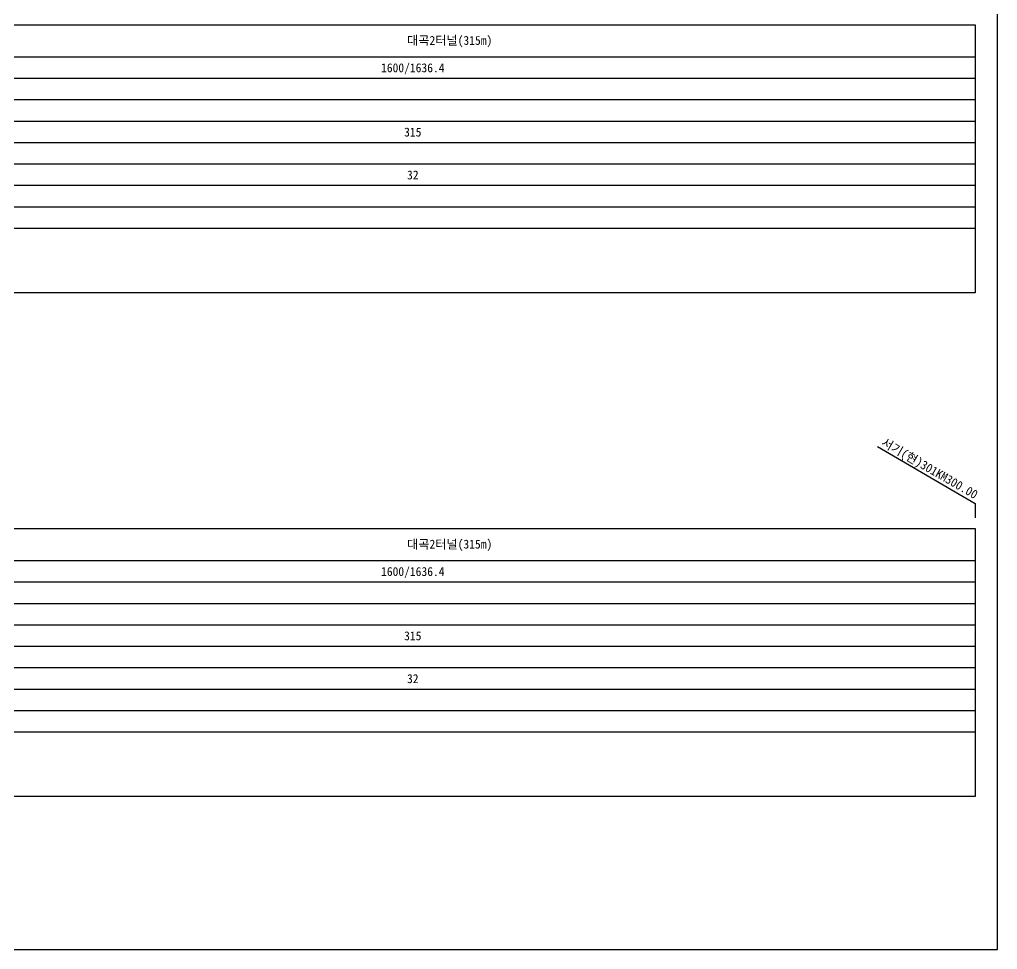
# Model space of a CAD drawing. Header units: millimetres. Extents: x 1510 to 2306, y 1103 to 1807.
# Drawn here: x 2032.1 to 2305.9, y 1103.1 to 1363.4 of the extents above; entities that cross this region are included whole.
import ezdxf
from ezdxf.enums import TextEntityAlignment as Align

# ---------------------------------------------------------------- set-up
doc = ezdxf.new("R2010")
doc.units = ezdxf.units.MM
doc.header["$LTSCALE"] = 10
doc.header["$MEASUREMENT"] = 0
for name, color, linetype in [('TT-TABL-LIN1', 4, 'Continuous'), ('TT-TABL-LIN2', 1, 'Continuous'), ('TT-TABL-TEX2', 3, 'Continuous'), ('TZ-LEAL', 1, 'Continuous'), ('TZ-LEAT', 3, 'Continuous')]:
    doc.layers.add(name, color=color, linetype=linetype)
doc.layers.add('TX-PAPR', color=2, linetype='Continuous', plot=False)
doc.styles.get("Standard").update_dxf_attribs({"font": 'GulimChe.ttf'})

# ---------------------------------------------------------------- blocks, each defined once
blk = doc.blocks.new('JD-경부고속하선표_190503')
at = {"layer": 'TT-TABL-LIN1'}
blk.add_lwpolyline([(2, 114), (785.58, 114), (785.58, 39), (2, 39)], close=True, dxfattribs=at)
at = {"layer": 'TT-TABL-LIN2'}
for points in [[(785.58, 105), (9.33, 105)], [(785.58, 99), (9.33, 99)], [(785.58, 93), (9.33, 93)], [(785.58, 87), (9.33, 87)], [(785.58, 81), (38.33, 81)], [(785.58, 75), (9.33, 75)], [(785.58, 69), (9.33, 69)], [(785.58, 63), (9.33, 63)], [(785.58, 57), (9.33, 57)]]:
    blk.add_lwpolyline(points, dxfattribs=at)
blk = doc.blocks.new('JD-경부고속상선표_190503')
at = {"layer": 'TT-TABL-LIN1'}
blk.add_lwpolyline([(2, 114), (785.58, 114), (785.58, 39), (2, 39)], close=True, dxfattribs=at)
at = {"layer": 'TT-TABL-LIN2'}
for points in [[(785.58, 105), (9.33, 105)], [(785.58, 99), (9.33, 99)], [(785.58, 93), (9.33, 93)], [(785.58, 87), (9.33, 87)], [(785.58, 81), (38.33, 81)], [(785.58, 75), (9.33, 75)], [(785.58, 69), (9.33, 69)], [(785.58, 63), (9.33, 63)], [(785.58, 57), (9.33, 57)]]:
    blk.add_lwpolyline(points, dxfattribs=at)

msp = doc.modelspace()

# ---------------------------------------------------------------- linework, layer by layer
at = {"layer": 'TX-PAPR'}
msp.add_lwpolyline([(1509.89, 1103.05), (2305.89, 1103.05), (2305.89, 1619.05), (1509.89, 1619.05)], close=True, dxfattribs=at)
at = {"layer": 'TZ-LEAL'}
msp.add_lwpolyline([(2272.3, 1243.87), (2299.68, 1227.85), (2299.68, 1223.85)], dxfattribs=at)

# ---------------------------------------------------------------- block references
at = {"layer": 'TT-TABL-LIN2'}
for name, p in [('JD-경부고속하선표_190503', (1514.11, 1247.87)), ('JD-경부고속상선표_190503', (1514.11, 1106.85))]:
    msp.add_blockref(name, p, dxfattribs=at)

# ---------------------------------------------------------------- texts
at = {"layer": 'TT-TABL-TEX2'}
for p in [(2152.51, 1357.37), (2152.51, 1216.35)]:
    msp.add_text('대곡2터널(315m)', height=2.5, dxfattribs=at).set_placement(p, align=Align.MIDDLE)
for s, p in [('1600/1636.4', (2142.18, 1349.87)), ('315', (2142.18, 1331.87)), ('32', (2142.18, 1319.87)), ('1600/1636.4', (2142.18, 1208.85)), ('315', (2142.18, 1190.85)), ('32', (2142.18, 1178.85))]:
    msp.add_text(s, height=2.5, dxfattribs=at).set_placement(p, align=Align.MIDDLE_CENTER)
at = {"layer": 'TZ-LEAT'}
msp.add_text('서기(현)301KM300.00', height=2.5, rotation=330, dxfattribs=at).set_placement((2286.29, 1236.67), align=Align.CENTER)

doc.saveas('drawing.dxf')
